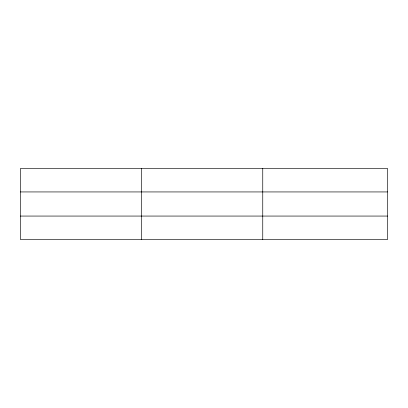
<?xml version="1.0" encoding="UTF-8"?>
<svg xmlns="http://www.w3.org/2000/svg" width="408" height="408" viewBox="0 0 408 408"><rect width="100%" height="100%" fill="white"/><g stroke="black" fill="none" stroke-linecap="round" stroke-linejoin="round"><path stroke-width="0.61" d="M141.576 168.519L141.576 239.481M262.752 168.519L262.752 239.481M387.6 191.939L387.6 168.519L20.4 168.519L20.4 239.481L387.6 239.481L387.6 191.939L20.4 191.939M20.4 216.061L387.6 216.061"/></g></svg>
